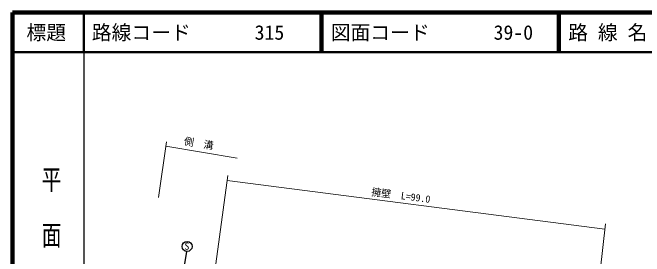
# Model space of a CAD drawing. Units: millimetres at full size, sheet at 1:1000; details may follow other scales. Extents: x 40000 to 680000, y 20000 to 380000.
# Drawn here: x 40000 to 199614, y 318518 to 380000 of the extents above; entities that cross this region are included whole.
import ezdxf
from ezdxf.enums import TextEntityAlignment as Align

# ---------------------------------------------------------------- set-up
doc = ezdxf.new("R2010")
doc.units = ezdxf.units.MM
doc.header["$LTSCALE"] = 1000
for name, color, linetype, lineweight in [('M-BGD', 7, 'Continuous', 25), ('M-STR-HTXT', 7, 'Continuous', 13), ('M-TTL', 2, 'Continuous', 140), ('M-TTL-BAND', 7, 'Continuous', 25), ('M-TTL-LINE', 7, 'Continuous', 50)]:
    doc.layers.add(name, color=color, linetype=linetype, lineweight=lineweight)
doc.layers.add('M-TTL-TXT', color=7, linetype='Continuous')
doc.styles.add('@ＭＳ ゴシック', font='')
doc.styles.add('ＭＳ ゴシック', font='')
doc.styles.get('@ＭＳ ゴシック').set_extended_font_data('@MS Gothic')
doc.styles.get('ＭＳ ゴシック').set_extended_font_data('MS Gothic')

msp = doc.modelspace()

# ---------------------------------------------------------------- linework, layer by layer
at = {"layer": 'M-BGD'}
msp.add_line((83950, 319763), (77074, 279367), dxfattribs=at)
msp.add_circle((84084, 321006), 1250, dxfattribs=at)
at = {"layer": 'M-STR-HTXT'}
for p, q in [((78895, 347394), (76841, 333373)), ((78732, 346283), (96746, 343247)), ((94377, 338903), (87110, 285965)), ((94210, 337691), (189663, 325382)), ((189824, 326745), (184008, 277395))]:
    msp.add_line(p, q, dxfattribs=at)
at = {"layer": 'M-TTL'}
for p, q in [((40000, 380000), (40000, 20000)), ((680000, 380000), (40000, 380000))]:
    msp.add_line(p, q, dxfattribs=at)
at = {"layer": 'M-TTL-BAND'}
msp.add_line((58000, 370000), (58000, 20000), dxfattribs=at)
at = {"layer": 'M-TTL-LINE'}
for p, q in [((58000, 380000), (58000, 370000)), ((117750, 380000), (117750, 370000)), ((118250, 380000), (118250, 370000)), ((177750, 380000), (177750, 370000)), ((178250, 380000), (178250, 370000)), ((40000, 370000), (680000, 370000))]:
    msp.add_line(p, q, dxfattribs=at)

# ---------------------------------------------------------------- texts
at = {"layer": 'M-BGD', "style": 'ＭＳ ゴシック'}
msp.add_text('S', height=1833, dxfattribs=at).set_placement((83405, 319632), align=Align.BOTTOM_LEFT)
at = {"layer": 'M-STR-HTXT', "style": 'ＭＳ ゴシック'}
for s, rotation, p in [('側\u3000溝', 350.434, (83089, 346203)), ('擁壁\u3000L=99.0', 352.652, (130484, 333366))]:
    msp.add_text(s, height=1833, rotation=rotation, dxfattribs=at).set_placement(p, align=Align.BOTTOM_LEFT)
at = {"layer": 'M-TTL-BAND', "style": '@ＭＳ ゴシック', "width": 1.4}
msp.add_text('平  面  図', height=3666, rotation=270, dxfattribs=at).set_placement((49777, 306475), align=Align.MIDDLE_RIGHT)
at = {"layer": 'M-TTL-TXT', "style": 'ＭＳ ゴシック'}
msp.add_text('標題', height=3666, dxfattribs=at).set_placement((48500, 375000), align=Align.MIDDLE_CENTER)
for s, p in [('路線コード', (60000, 375000)), ('315', (101142, 375000)), ('図面コード', (120380, 375000)), ('39-0', (161521, 375000)), ('路 線 名', (180380, 375000))]:
    msp.add_text(s, height=3666, dxfattribs=at).set_placement(p, align=Align.MIDDLE_LEFT)

doc.saveas('drawing.dxf')
